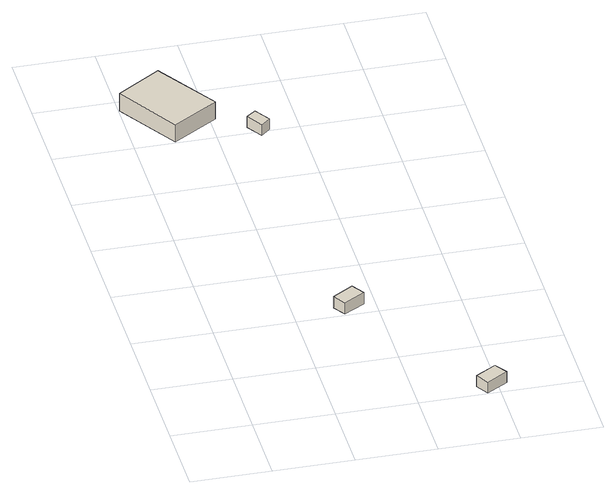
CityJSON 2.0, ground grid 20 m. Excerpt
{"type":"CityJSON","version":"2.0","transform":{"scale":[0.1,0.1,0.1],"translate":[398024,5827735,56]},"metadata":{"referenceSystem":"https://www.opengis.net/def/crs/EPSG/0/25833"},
"CityObjects":{
"building1":{"type":"Building","attributes":{"Gemeindeschluessel":"11000011","BezugspunktDach":"2200","function":"31001_2522","measuredHeight":3.15,"storeysAboveGround":1},"address":[{"country":"Germany","locality":"Berlin","thoroughfareNumber":"20 (6)","thoroughfareName":"Bundesstraße 2"}],"geometry":[{"type":"Solid","lod":"1","boundaries":[[[[0,1,2,3]],[[4,5,6,7]],[[4,7,3,2]],[[5,4,2,1]],[[6,5,1,0]],[[7,6,0,3]]]]}]},
"building2":{"type":"Building","attributes":{"Gemeindeschluessel":"11000011","BezugspunktDach":"2200","function":"31001_2522","measuredHeight":4.99,"storeysAboveGround":1},"address":[{"country":"Germany","locality":"Berlin","thoroughfareNumber":"20 (3)","thoroughfareName":"Bundesstraße 2"}],"geometry":[{"type":"Solid","lod":"1","boundaries":[[[[8,9,10,11]],[[12,13,14,15]],[[12,15,11,10]],[[13,12,10,9]],[[14,13,9,8]],[[15,14,8,11]]]]}]},
"building3":{"type":"Building","attributes":{"Gemeindeschluessel":"11000011","BezugspunktDach":"2200","function":"31001_2522","measuredHeight":3.18,"storeysAboveGround":1},"address":[{"country":"Germany","locality":"Berlin","thoroughfareNumber":"20 (7)","thoroughfareName":"Bundesstraße 2"}],"geometry":[{"type":"Solid","lod":"1","boundaries":[[[[16,17,18,19]],[[20,21,22,23]],[[20,23,19,18]],[[21,20,18,17]],[[22,21,17,16]],[[23,22,16,19]]]]}]},
"building4":{"type":"Building","attributes":{"Gemeindeschluessel":"11000011","BezugspunktDach":"2200","function":"31001_2522","measuredHeight":3,"storeysAboveGround":1},"address":[{"country":"Germany","locality":"Berlin","thoroughfareNumber":"20 (5)","thoroughfareName":"Bundesstraße 2"}],"geometry":[{"type":"Solid","lod":"1","boundaries":[[[[24,25,26,27]],[[28,29,30,31]],[[28,31,27,26]],[[29,28,26,25]],[[30,29,25,24]],[[31,30,24,27]]]]}]}
},
"vertices":[
[319,405,32],[372,437,32],[351,470,32],[299,437,32],[351,470,0],[372,437,0],[319,405,0],[299,437,0],
[99,1201,51],[212,1274,51],[111,1433,51],[1,1360,51],[111,1433,2],[212,1274,2],[99,1201,2],[1,1360,2],
[568,1,32],[621,34,32],[600,67,32],[548,34,32],[600,67,1],[621,34,1],[568,1,1],[548,34,1],
[302,1180,33],[326,1200,33],[300,1241,33],[276,1222,33],[300,1241,3],[326,1200,3],[302,1180,3],[276,1222,3]
]}
